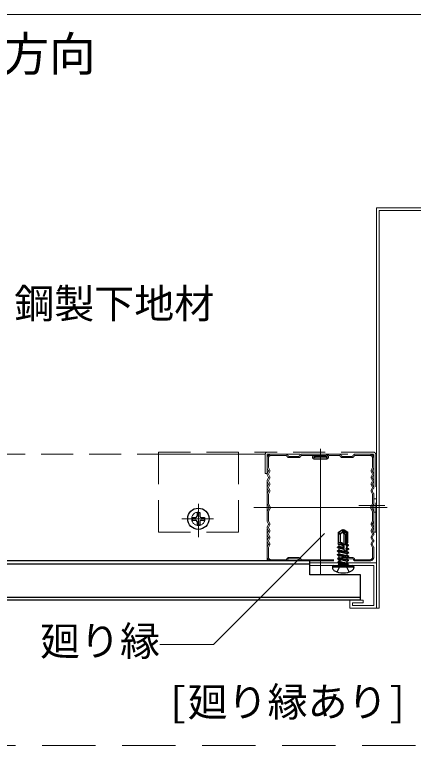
# Model space of a CAD drawing. Units: millimetres on the paper, with parts at other scales. Extents: x -195 to 195, y -140 to 138.
# Drawn here: x 18.96 to 33.92, y -88.12 to -60.75 of the extents above; entities that cross this region are included whole.
import ezdxf
from ezdxf.enums import TextEntityAlignment as Align

# ---------------------------------------------------------------- set-up
doc = ezdxf.new("R2010")
doc.units = ezdxf.units.MM
for name, pattern in [('CHAIN1', [8, 5, -1, 1, -1]), ('CHAIN2', [12, 9, -1, 1, -1]), ('DASHED1', [1.8, 1.2, -0.6]), ('DASHED2', [3, 2, -1])]:
    doc.linetypes.add(name, pattern=pattern)
for name, color, linetype, lineweight in [('4-0_中心線', 4, 'CHAIN2', 9), ('4-3_クロスジョイナー', 2, 'Continuous', 25), ('4-4_野縁', 4, 'DASHED1', 9), ('4-6_文字・矢印', 7, 'Continuous', 18), ('4-A_クリップ', 7, 'DASHED1', 18), ('4-B_補強金具・金具・その他', 3, 'Continuous', 18), ('4-C_ビス・アンカーボルト・強調図形', 2, 'Continuous', 25), ('F-3_クロスジョイナー', 3, 'Continuous', 18)]:
    doc.layers.add(name, color=color, linetype=linetype, lineweight=lineweight)
doc.styles.add('ＭＳ ゴシック', font='')
doc.styles.get('ＭＳ ゴシック').set_extended_font_data('MS Gothic')

msp = doc.modelspace()

# ---------------------------------------------------------------- linework, layer by layer
at = {"layer": '4-0_中心線'}
for p, q in [((30.433, -81.717), (30.433, -77.017)), ((32.933, -79.217), (27.933, -79.217))]:
    msp.add_line(p, q, dxfattribs=at)
at = {"layer": '4-0_中心線', "linetype": 'CHAIN1'}
for p, q in [((25.853, -79.081), (25.853, -80.33)), ((25.853, -80.134), (25.853, -79.134)), ((31.875, -79.137), (32.842, -79.137)), ((26.418, -79.637), (25.232, -79.637)), ((25.369, -79.637), (26.338, -79.637))]:
    msp.add_line(p, q, dxfattribs=at)
at = {"layer": '4-3_クロスジョイナー'}
for p, q in [((30.033, -81.217), (10.7, -81.217)), ((30.033, -81.737), (30.033, -81.217)), ((30.033, -81.337), (10.7, -81.337)), ((31.933, -81.737), (30.033, -81.737)), ((31.933, -82.687), (31.933, -81.737)), ((31.933, -82.587), (10.7, -82.587)), ((31.933, -82.687), (10.7, -82.687))]:
    msp.add_line(p, q, dxfattribs=at)
at = {"layer": '4-4_野縁'}
for p, q in [((28.355, -77.217), (10.7, -77.217)), ((28.433, -81.217), (28.433, -77.237)), ((28.433, -77.367), (28.433, -77.717)), ((28.433, -77.367), (28.433, -77.717)), ((28.478, -77.367), (28.478, -77.717)), ((29.139, -77.217), (28.58, -77.217)), ((29.139, -77.262), (28.58, -77.262)), ((28.583, -77.217), (28.862, -77.217)), ((29.164, -77.278), (29.176, -77.301)), ((29.204, -77.257), (29.216, -77.281)), ((29.624, -77.297), (29.242, -77.297)), ((29.624, -77.342), (29.242, -77.342)), ((29.663, -77.257), (29.651, -77.281)), ((29.703, -77.278), (29.691, -77.301)), ((30.621, -77.217), (29.728, -77.217)), ((29.728, -77.262), (30.621, -77.262)), ((30.201, -77.307), (30.621, -77.307)), ((30.661, -77.352), (30.201, -77.352)), ((30.201, -77.397), (30.661, -77.397)), ((30.219, -77.307), (30.219, -77.352)), ((30.604, -77.262), (30.604, -77.307)), ((30.689, -77.324), (30.689, -77.29)), ((30.734, -77.29), (30.734, -77.324)), ((30.762, -77.217), (31.139, -77.217)), ((31.142, -77.262), (30.762, -77.262)), ((31.164, -77.278), (31.176, -77.301)), ((31.204, -77.257), (31.216, -77.281)), ((31.242, -77.297), (31.624, -77.297)), ((31.242, -77.342), (31.624, -77.342)), ((31.663, -77.257), (31.651, -77.281)), ((31.703, -77.278), (31.691, -77.301)), ((31.728, -77.217), (32.283, -77.217)), ((31.728, -77.262), (32.283, -77.262)), ((32.388, -77.367), (32.388, -77.717)), ((32.433, -77.367), (32.433, -77.717)), ((32.433, -77.367), (32.433, -77.717)), ((28.489, -77.838), (28.439, -77.742)), ((28.489, -77.838), (28.439, -77.742)), ((28.529, -77.817), (28.479, -77.721)), ((32.338, -77.817), (32.387, -77.721)), ((32.377, -77.838), (32.427, -77.742)), ((32.377, -77.838), (32.427, -77.742)), ((28.489, -77.847), (28.439, -77.943)), ((28.489, -77.847), (28.439, -77.943)), ((28.489, -78.088), (28.439, -77.992)), ((28.489, -78.088), (28.439, -77.992)), ((28.529, -77.868), (28.479, -77.964)), ((28.529, -78.067), (28.479, -77.971)), ((32.338, -77.868), (32.387, -77.964)), ((32.338, -78.067), (32.387, -77.971)), ((32.377, -77.847), (32.427, -77.943)), ((32.377, -77.847), (32.427, -77.943)), ((32.377, -78.088), (32.427, -77.992)), ((32.377, -78.088), (32.427, -77.992)), ((28.489, -78.097), (28.439, -78.193)), ((28.489, -78.097), (28.439, -78.193)), ((28.489, -78.338), (28.439, -78.242)), ((28.489, -78.338), (28.439, -78.242)), ((28.529, -78.118), (28.479, -78.214)), ((28.529, -78.317), (28.479, -78.221)), ((32.338, -78.118), (32.387, -78.214)), ((32.338, -78.317), (32.387, -78.221)), ((32.377, -78.097), (32.427, -78.193)), ((32.377, -78.097), (32.427, -78.193)), ((32.377, -78.338), (32.427, -78.242)), ((32.377, -78.338), (32.427, -78.242)), ((28.489, -78.347), (28.439, -78.443)), ((28.489, -78.347), (28.439, -78.443)), ((28.489, -78.588), (28.439, -78.492)), ((28.489, -78.588), (28.439, -78.492)), ((28.529, -78.368), (28.479, -78.464)), ((28.529, -78.567), (28.479, -78.471)), ((32.338, -78.368), (32.387, -78.464)), ((32.338, -78.567), (32.387, -78.471)), ((32.377, -78.347), (32.427, -78.443)), ((32.377, -78.347), (32.427, -78.443)), ((32.377, -78.588), (32.427, -78.492)), ((32.377, -78.588), (32.427, -78.492)), ((28.433, -79.067), (28.433, -78.717)), ((28.489, -78.597), (28.439, -78.693)), ((28.489, -78.597), (28.439, -78.693)), ((28.478, -79.067), (28.478, -78.717)), ((28.529, -78.618), (28.479, -78.714)), ((28.529, -78.618), (28.479, -78.714)), ((32.338, -78.618), (32.387, -78.714)), ((32.377, -78.597), (32.427, -78.693)), ((32.377, -78.597), (32.427, -78.693)), ((32.388, -79.067), (32.388, -78.717)), ((32.433, -79.067), (32.433, -78.717)), ((28.44, -79.094), (28.509, -79.212)), ((28.479, -79.071), (28.548, -79.19)), ((32.387, -79.071), (32.319, -79.19)), ((32.426, -79.094), (32.358, -79.212)), ((28.433, -79.367), (28.433, -79.692)), ((28.44, -79.341), (28.509, -79.222)), ((28.478, -79.367), (28.478, -79.717)), ((28.479, -79.363), (28.548, -79.245)), ((32.366, -79.217), (32.313, -79.217)), ((32.387, -79.363), (32.319, -79.245)), ((32.426, -79.341), (32.358, -79.222)), ((32.388, -79.717), (32.388, -79.367)), ((32.433, -79.717), (32.433, -79.367)), ((28.433, -79.392), (28.433, -79.717)), ((28.439, -79.74), (28.489, -79.837)), ((28.489, -79.846), (28.439, -79.942)), ((28.479, -79.72), (28.529, -79.816)), ((28.479, -79.72), (28.529, -79.816)), ((28.529, -79.867), (28.479, -79.963)), ((32.388, -79.72), (32.338, -79.816)), ((32.338, -79.867), (32.387, -79.963)), ((32.428, -79.74), (32.377, -79.837)), ((32.377, -79.846), (32.427, -79.942)), ((28.489, -80.087), (28.439, -79.991)), ((28.489, -80.096), (28.439, -80.192)), ((28.529, -80.066), (28.479, -79.97)), ((28.529, -80.117), (28.479, -80.213)), ((32.338, -80.066), (32.387, -79.97)), ((32.338, -80.117), (32.387, -80.213)), ((32.377, -80.087), (32.427, -79.991)), ((32.377, -80.096), (32.427, -80.192)), ((28.489, -80.337), (28.439, -80.241)), ((28.489, -80.346), (28.439, -80.442)), ((28.529, -80.316), (28.479, -80.22)), ((28.529, -80.367), (28.479, -80.463)), ((28.529, -80.566), (28.479, -80.47)), ((32.338, -80.316), (32.387, -80.22)), ((32.338, -80.367), (32.387, -80.463)), ((32.338, -80.566), (32.387, -80.47)), ((32.377, -80.337), (32.427, -80.241)), ((32.377, -80.346), (32.427, -80.442)), ((28.433, -81.067), (28.433, -80.717)), ((28.489, -80.587), (28.439, -80.491)), ((28.489, -80.596), (28.439, -80.692)), ((28.478, -81.067), (28.478, -80.717)), ((28.529, -80.617), (28.479, -80.713)), ((32.338, -80.617), (32.387, -80.713)), ((32.377, -80.587), (32.427, -80.491)), ((32.377, -80.596), (32.427, -80.692)), ((32.388, -81.067), (32.388, -80.717)), ((32.433, -81.067), (32.433, -80.717)), ((28.433, -81.067), (28.433, -80.767)), ((32.433, -81.067), (32.433, -80.767)), ((28.433, -81.217), (10.7, -81.217)), ((29.139, -81.172), (28.579, -81.172)), ((29.139, -81.217), (28.579, -81.217)), ((29.164, -81.157), (29.176, -81.133)), ((29.204, -81.178), (29.216, -81.154)), ((29.624, -81.092), (29.242, -81.092)), ((29.624, -81.137), (29.242, -81.137)), ((29.651, -81.154), (29.663, -81.178)), ((29.691, -81.133), (29.703, -81.157)), ((29.728, -81.172), (31.127, -81.172)), ((29.728, -81.217), (31.127, -81.217)), ((31.199, -81.16), (31.198, -81.163)), ((31.228, -81.092), (31.639, -81.092)), ((31.228, -81.137), (31.639, -81.137)), ((31.668, -81.16), (31.669, -81.163)), ((31.739, -81.172), (32.283, -81.172)), ((31.739, -81.217), (32.283, -81.217)), ((32.285, -81.217), (32.002, -81.217))]:
    msp.add_line(p, q, dxfattribs=at)
for centre, radius, start, end in [((28.583, -77.367), 0.15, 90, 180), ((28.583, -77.367), 0.105, 90, 180), ((29.139, -77.29), 0.073, 27, 90), ((29.139, -77.29), 0.028, 27, 90), ((29.242, -77.267), 0.075, 207, 270), ((29.242, -77.267), 0.03, 207, 270), ((29.624, -77.267), 0.03, 270, 333), ((29.624, -77.267), 0.075, 270, 333), ((29.728, -77.29), 0.073, 90, 153), ((29.728, -77.29), 0.028, 90, 153), ((30.201, -77.33), 0.0675, 90, 180), ((30.201, -77.33), 0.0675, 180, 270), ((30.201, -77.33), 0.0225, 90, 180), ((30.201, -77.33), 0.0225, 180, 270), ((30.621, -77.285), 0.0675, 0, 90), ((30.621, -77.285), 0.0225, 0, 90), ((30.621, -77.285), 0.0675, 270, 0), ((30.621, -77.285), 0.0225, 270, 0), ((30.661, -77.324), 0.028, 270, 0), ((30.661, -77.324), 0.073, 270, 0), ((30.762, -77.29), 0.073, 90, 180), ((30.762, -77.29), 0.028, 90, 180), ((31.139, -77.29), 0.073, 27, 90), ((31.139, -77.29), 0.028, 27, 90), ((31.242, -77.267), 0.075, 207, 270), ((31.242, -77.267), 0.03, 207, 270), ((31.624, -77.267), 0.03, 270, 333), ((31.624, -77.267), 0.075, 270, 333), ((31.728, -77.29), 0.073, 90, 153), ((31.728, -77.29), 0.028, 90, 153), ((32.283, -77.367), 0.15, 0, 90), ((32.283, -77.367), 0.105, 0, 90), ((28.486, -77.717), 0.053, 180, 207.4785), ((28.486, -77.717), 0.053, 180, 207.4785), ((28.486, -77.717), 0.008, 180, 207.4785), ((32.38, -77.717), 0.008, 332.5215, 0), ((32.38, -77.717), 0.053, 332.5215, 0), ((32.38, -77.717), 0.053, 332.5215, 0), ((28.486, -77.967), 0.053, 152.5215, 207.4785), ((28.486, -77.967), 0.053, 152.5215, 207.4785), ((28.486, -77.967), 0.008, 152.5215, 207.4785), ((28.48, -77.842), 0.01, 332.5215, 27.4785), ((28.48, -77.842), 0.01, 332.5215, 27.4785), ((28.48, -77.842), 0.055, 332.5215, 27.4785), ((32.386, -77.842), 0.055, 152.5215, 207.4785), ((32.386, -77.842), 0.01, 152.5215, 207.4785), ((32.386, -77.842), 0.01, 152.5215, 207.4785), ((32.38, -77.967), 0.008, 332.5215, 27.4785), ((32.38, -77.967), 0.053, 332.5215, 27.4785), ((32.38, -77.967), 0.053, 332.5215, 27.4785), ((28.486, -78.217), 0.053, 152.5215, 207.4785), ((28.486, -78.217), 0.053, 152.5215, 207.4785), ((28.486, -78.217), 0.008, 152.5215, 207.4785), ((28.48, -78.092), 0.01, 332.5215, 27.4785), ((28.48, -78.092), 0.01, 332.5215, 27.4785), ((28.48, -78.092), 0.055, 332.5215, 27.4785), ((32.386, -78.092), 0.055, 152.5215, 207.4785), ((32.386, -78.092), 0.01, 152.5215, 207.4785), ((32.386, -78.092), 0.01, 152.5215, 207.4785), ((32.38, -78.217), 0.008, 332.5215, 27.4785), ((32.38, -78.217), 0.053, 332.5215, 27.4785), ((32.38, -78.217), 0.053, 332.5215, 27.4785), ((28.486, -78.467), 0.053, 152.5215, 207.4785), ((28.486, -78.467), 0.053, 152.5215, 207.4785), ((28.486, -78.467), 0.008, 152.5215, 207.4785), ((28.48, -78.342), 0.01, 332.5215, 27.4785), ((28.48, -78.342), 0.01, 332.5215, 27.4785), ((28.48, -78.342), 0.055, 332.5215, 27.4785), ((32.386, -78.342), 0.055, 152.5215, 207.4785), ((32.386, -78.342), 0.01, 152.5215, 207.4785), ((32.386, -78.342), 0.01, 152.5215, 207.4785), ((32.38, -78.467), 0.008, 332.5215, 27.4785), ((32.38, -78.467), 0.053, 332.5215, 27.4785), ((32.38, -78.467), 0.053, 332.5215, 27.4785), ((28.486, -78.717), 0.053, 152.5215, 180), ((28.486, -78.717), 0.053, 152.5215, 180), ((28.486, -78.717), 0.008, 152.5215, 180), ((28.48, -78.592), 0.01, 332.5215, 27.4785), ((28.48, -78.592), 0.01, 332.5215, 27.4785), ((28.48, -78.592), 0.055, 332.5215, 27.4785), ((32.386, -78.592), 0.055, 152.5215, 207.4785), ((32.386, -78.592), 0.01, 152.5215, 207.4785), ((32.386, -78.592), 0.01, 152.5215, 207.4785), ((32.38, -78.717), 0.008, 0, 27.4785), ((32.38, -78.717), 0.053, 0, 27.4785), ((32.38, -78.717), 0.053, 0, 27.4785), ((28.486, -79.067), 0.053, 180, 210.0521), ((28.486, -79.067), 0.008, 180, 210.0521), ((32.38, -79.067), 0.008, 329.948, 0), ((32.38, -79.067), 0.053, 329.948, 0), ((28.486, -79.367), 0.053, 149.9479, 180), ((28.486, -79.367), 0.008, 149.9479, 180), ((28.5, -79.217), 0.01, 329.9479, 30.0521), ((28.5, -79.217), 0.055, 329.9479, 30.0521), ((32.366, -79.217), 0.055, 149.9479, 210.0521), ((32.366, -79.217), 0.01, 149.9479, 210.0521), ((32.38, -79.367), 0.008, 0, 30.0521), ((32.38, -79.367), 0.053, 0, 30.0521), ((28.483, -79.717), 0.05, 180, 207.4785), ((28.483, -79.717), 0.05, 180, 207.4785), ((28.483, -79.717), 0.05, 180, 207.4785), ((28.483, -79.717), 0.05, 180, 207.4785), ((28.483, -79.717), 0.005, 180, 207.4785), ((28.483, -79.717), 0.005, 180, 207.4785), ((28.483, -79.717), 0.005, 180, 207.4785), ((28.483, -79.717), 0.005, 180, 207.4785), ((28.48, -79.842), 0.01, 332.5215, 27.4785), ((28.48, -79.842), 0.055, 332.5215, 27.4785), ((32.386, -79.842), 0.055, 152.5215, 207.4785), ((32.386, -79.842), 0.01, 152.5215, 207.4785), ((32.383, -79.717), 0.005, 332.5215, 0), ((32.383, -79.717), 0.05, 332.5215, 0), ((28.486, -79.967), 0.053, 152.5215, 207.4785), ((28.486, -80.217), 0.053, 152.5215, 207.4785), ((28.486, -79.967), 0.008, 152.5215, 207.4785), ((28.48, -80.092), 0.01, 332.5215, 27.4785), ((28.48, -80.092), 0.055, 332.5215, 27.4785), ((32.386, -80.092), 0.055, 152.5215, 207.4785), ((32.386, -80.092), 0.01, 152.5215, 207.4785), ((32.38, -79.967), 0.008, 332.5215, 27.4785), ((32.38, -79.967), 0.053, 332.5215, 27.4785), ((32.38, -80.217), 0.053, 332.5215, 27.4785), ((28.486, -80.467), 0.053, 152.5215, 207.4785), ((28.486, -80.217), 0.008, 152.5215, 207.4785), ((28.486, -80.467), 0.008, 152.5215, 207.4785), ((28.48, -80.342), 0.01, 332.5215, 27.4785), ((28.48, -80.342), 0.055, 332.5215, 27.4785), ((32.386, -80.342), 0.055, 152.5215, 207.4785), ((32.386, -80.342), 0.01, 152.5215, 207.4785), ((32.38, -80.217), 0.008, 332.5215, 27.4785), ((32.38, -80.467), 0.008, 332.5215, 27.4785), ((32.38, -80.467), 0.053, 332.5215, 27.4785), ((28.486, -80.717), 0.053, 152.5215, 180), ((28.486, -80.717), 0.008, 152.5215, 180), ((28.48, -80.592), 0.01, 332.5215, 27.4785), ((28.48, -80.592), 0.055, 332.5215, 27.4785), ((32.386, -80.592), 0.055, 152.5215, 207.4785), ((32.386, -80.592), 0.01, 152.5215, 207.4785), ((32.38, -80.717), 0.008, 359.207, 27.4785), ((32.38, -80.717), 0.053, 359.207, 27.4785), ((28.583, -81.067), 0.15, 180, 270), ((28.583, -81.067), 0.105, 180, 270), ((29.139, -81.144), 0.028, 270, 333), ((29.139, -81.144), 0.073, 270, 333), ((29.242, -81.167), 0.075, 90, 153), ((29.242, -81.167), 0.03, 90, 153), ((29.624, -81.167), 0.075, 27, 90), ((29.624, -81.167), 0.03, 27, 90), ((29.728, -81.144), 0.073, 207, 270), ((29.728, -81.144), 0.028, 207, 270), ((31.127, -81.144), 0.028, 270, 345), ((31.127, -81.144), 0.073, 270, 345), ((31.228, -81.167), 0.075, 90, 165), ((31.228, -81.167), 0.03, 90, 165), ((31.639, -81.167), 0.075, 15, 90), ((31.639, -81.167), 0.03, 15, 90), ((31.739, -81.144), 0.073, 195, 270), ((31.739, -81.144), 0.028, 195, 270), ((32.283, -81.067), 0.15, 270, 0), ((32.283, -81.067), 0.105, 270, 0)]:
    msp.add_arc(centre, radius, start, end, dxfattribs=at)
at = {"layer": '4-6_文字・矢印'}
for p, q in [((26.423, -84.346), (30.585, -80.185)), ((24.414, -84.346), (26.423, -84.346))]:
    msp.add_line(p, q, dxfattribs=at)
at = {"layer": '4-A_クリップ'}
for p, q in [((24.353, -77.137), (28.453, -77.137)), ((24.353, -80.137), (24.353, -77.137)), ((27.353, -80.137), (27.353, -77.137)), ((32.413, -77.137), (28.453, -77.137)), ((27.353, -77.217), (24.353, -77.217)), ((27.353, -77.217), (28.355, -77.217)), ((28.353, -77.237), (28.353, -77.937)), ((28.433, -77.237), (28.433, -77.937)), ((28.453, -77.217), (32.413, -77.217)), ((32.513, -77.237), (32.513, -80.137)), ((28.353, -77.937), (28.433, -77.937)), ((32.433, -78.887), (32.513, -78.887)), ((32.433, -79.387), (32.513, -79.387)), ((24.353, -80.137), (27.353, -80.137))]:
    msp.add_line(p, q, dxfattribs=at)
msp.add_lwpolyline([(32.433, -77.237), (32.433, -80.137), (32.513, -80.137)], dxfattribs=at)
msp.add_circle((25.853, -79.637), 0.25, dxfattribs=at)
for centre, radius, start, end in [((28.453, -77.237), 0.1, 90, 180), ((32.413, -77.237), 0.1, 0, 90), ((28.453, -77.237), 0.02, 90, 180), ((32.413, -77.237), 0.02, 0, 90)]:
    msp.add_arc(centre, radius, start, end, dxfattribs=at)
at = {"layer": '4-B_補強金具・金具・その他'}
for p, q in [((32.533, -82.987), (32.533, -67.987)), ((49.2, -67.987), (32.533, -67.987)), ((32.633, -82.987), (32.633, -68.087)), ((32.633, -68.087), (49.173, -68.087)), ((30.033, -81.287), (30.033, -81.387)), ((32.533, -81.287), (30.033, -81.287)), ((32.433, -81.387), (30.033, -81.387)), ((32.433, -81.387), (32.433, -82.887)), ((31.533, -82.687), (31.533, -82.987)), ((32.033, -82.687), (31.533, -82.687)), ((32.433, -82.887), (31.633, -82.887)), ((32.533, -82.987), (31.533, -82.987)), ((32.633, -82.987), (32.533, -82.987))]:
    msp.add_line(p, q, dxfattribs=at)
msp.add_lwpolyline([(32.033, -82.687), (32.033, -82.787), (31.633, -82.787), (31.633, -82.887)], dxfattribs=at)
at = {"layer": '4-C_ビス・アンカーボルト・強調図形'}
for p, q in [((25.623, -79.587), (25.623, -79.687)), ((25.623, -79.587), (25.753, -79.587)), ((25.803, -79.407), (25.803, -79.537)), ((25.803, -79.407), (25.903, -79.407)), ((25.903, -79.407), (25.903, -79.537)), ((25.953, -79.587), (26.083, -79.587)), ((26.083, -79.587), (26.083, -79.687)), ((25.623, -79.687), (25.753, -79.687)), ((25.803, -79.737), (25.803, -79.867)), ((25.803, -79.867), (25.903, -79.867)), ((25.903, -79.737), (25.903, -79.867)), ((25.953, -79.687), (26.083, -79.687)), ((31.113, -80.537), (31.113, -80.139)), ((31.138, -80.162), (31.113, -80.139)), ((31.213, -80.167), (31.219, -80.163)), ((31.274, -80.082), (31.283, -80.037)), ((31.292, -80.087), (31.283, -80.037)), ((31.283, -80.037), (31.319, -80.045)), ((31.288, -80.178), (31.303, -80.204)), ((31.319, -80.045), (31.292, -80.087)), ((31.373, -80.228), (31.292, -80.087)), ((31.292, -80.087), (31.403, -80.165)), ((31.303, -80.204), (31.303, -80.73)), ((31.319, -80.045), (31.453, -80.139)), ((31.403, -80.165), (31.453, -80.139)), ((31.403, -80.165), (31.403, -80.587)), ((31.453, -80.537), (31.453, -80.139)), ((31.173, -80.243), (31.173, -80.537)), ((31.373, -80.228), (31.373, -80.587)), ((31.073, -80.707), (31.073, -80.697)), ((31.286, -80.742), (31.073, -80.707)), ((31.073, -80.707), (31.133, -80.741)), ((31.101, -80.582), (31.113, -80.537)), ((31.249, -80.605), (31.101, -80.582)), ((31.101, -80.582), (31.133, -80.6)), ((31.251, -80.537), (31.113, -80.537)), ((31.133, -80.662), (31.133, -80.6)), ((31.277, -80.634), (31.133, -80.6)), ((31.133, -80.662), (31.295, -80.7)), ((31.133, -80.803), (31.133, -80.741)), ((31.318, -80.785), (31.133, -80.741)), ((31.237, -80.56), (31.14, -80.537)), ((31.203, -80.537), (31.255, -80.55)), ((31.237, -80.56), (31.255, -80.55)), ((31.237, -80.56), (31.249, -80.605)), ((31.277, -80.634), (31.249, -80.605)), ((31.251, -80.537), (31.327, -80.817)), ((31.265, -80.587), (31.422, -80.587)), ((31.283, -80.732), (31.295, -80.7)), ((31.283, -80.732), (31.286, -80.742)), ((31.318, -80.785), (31.286, -80.742)), ((31.393, -80.75), (31.414, -80.728)), ((31.493, -80.767), (31.393, -80.75)), ((31.393, -80.75), (31.393, -80.76)), ((31.402, -80.599), (31.4, -80.629)), ((31.483, -80.642), (31.4, -80.629)), ((31.418, -80.667), (31.4, -80.629)), ((31.402, -80.599), (31.422, -80.589)), ((31.476, -80.616), (31.402, -80.599)), ((31.418, -80.667), (31.414, -80.728)), ((31.414, -80.728), (31.433, -80.733)), ((31.433, -80.671), (31.418, -80.667)), ((31.425, -80.537), (31.422, -80.589)), ((31.422, -80.589), (31.433, -80.592)), ((31.453, -80.537), (31.425, -80.537)), ((31.433, -80.592), (31.433, -80.537)), ((31.476, -80.616), (31.433, -80.592)), ((31.483, -80.642), (31.433, -80.671)), ((31.433, -80.733), (31.433, -80.671)), ((31.493, -80.767), (31.433, -80.733)), ((31.483, -80.642), (31.476, -80.616)), ((31.073, -80.848), (31.073, -80.838)), ((31.493, -80.918), (31.073, -80.848)), ((31.073, -80.848), (31.133, -80.882)), ((31.073, -80.989), (31.073, -80.979)), ((31.493, -81.059), (31.073, -80.989)), ((31.073, -80.989), (31.133, -81.023)), ((31.133, -80.803), (31.433, -80.874)), ((31.133, -80.944), (31.133, -80.882)), ((31.433, -80.953), (31.133, -80.882)), ((31.133, -80.944), (31.433, -81.015)), ((31.433, -81.094), (31.133, -81.023)), ((31.133, -81.085), (31.133, -81.023)), ((31.493, -80.777), (31.393, -80.76)), ((31.41, -80.806), (31.393, -80.76)), ((31.41, -80.806), (31.409, -80.831)), ((31.433, -80.812), (31.41, -80.806)), ((31.493, -80.777), (31.433, -80.812)), ((31.433, -80.874), (31.433, -80.812)), ((31.493, -80.908), (31.433, -80.874)), ((31.493, -80.918), (31.433, -80.953)), ((31.433, -81.015), (31.433, -80.953)), ((31.493, -81.049), (31.433, -81.015)), ((31.493, -80.777), (31.493, -80.767)), ((31.493, -80.918), (31.493, -80.908)), ((31.073, -81.13), (31.073, -81.12)), ((31.484, -81.205), (31.073, -81.13)), ((31.073, -81.13), (31.133, -81.164)), ((31.102, -81.287), (31.093, -81.249)), ((31.188, -81.307), (31.102, -81.287)), ((31.102, -81.287), (31.124, -81.3)), ((31.123, -81.307), (31.124, -81.3)), ((31.154, -81.307), (31.124, -81.3)), ((31.129, -81.229), (31.133, -81.166)), ((31.129, -81.229), (31.443, -81.302)), ((31.133, -81.085), (31.433, -81.156)), ((31.438, -81.232), (31.133, -81.164)), ((31.133, -81.166), (31.133, -81.164)), ((31.493, -81.059), (31.433, -81.094)), ((31.433, -81.156), (31.433, -81.094)), ((31.488, -81.187), (31.433, -81.156)), ((31.484, -81.205), (31.438, -81.232)), ((31.443, -81.302), (31.438, -81.232)), ((31.484, -81.205), (31.488, -81.187)), ((31.493, -81.059), (31.493, -81.049)), ((30.883, -81.437), (31.683, -81.437)), ((30.883, -81.437), (30.883, -81.467)), ((30.933, -81.387), (31.633, -81.387)), ((31.053, -81.625), (31.169, -81.394)), ((31.073, -81.387), (31.105, -81.356)), ((31.106, -81.307), (31.105, -81.356)), ((31.462, -81.356), (31.105, -81.356)), ((31.283, -81.333), (31.169, -81.394)), ((31.283, -81.333), (31.398, -81.394)), ((31.513, -81.625), (31.398, -81.394)), ((31.493, -81.387), (31.462, -81.356)), ((31.683, -81.437), (31.683, -81.467))]:
    msp.add_line(p, q, dxfattribs=at)
for points in [[(31.113, -80.139), (31.247, -80.045), (31.283, -80.037)], [(31.283, -80.732), (31.073, -80.697), (31.133, -80.662)], [(31.493, -80.908), (31.073, -80.838), (31.133, -80.803)], [(31.493, -81.049), (31.073, -80.979), (31.133, -80.944)], [(31.488, -81.187), (31.073, -81.12), (31.133, -81.085)], [(31.435, -81.307), (31.093, -81.249), (31.129, -81.229)], [(31.106, -81.307), (31.46, -81.307), (31.462, -81.356)]]:
    msp.add_lwpolyline(points, dxfattribs=at)
msp.add_circle((25.853, -79.637), 0.4, dxfattribs=at)
for centre, radius, start, end in [((25.753, -79.537), 0.05, 270, 0), ((25.953, -79.537), 0.05, 180, 270), ((25.753, -79.737), 0.05, 0, 90), ((25.953, -79.737), 0.05, 90, 180), ((31.063, -80.243), 0.11, 0, 47.1543), ((31.179, -80.119), 0.0594, 227.1543, 305), ((31.265, -80.243), 0.0921, 125, 180), ((31.142, -80.052), 0.134, 305, 347.5), ((31.247, -80.202), 0.0479, 30, 125), ((31.405, -80.111), 0.134, 167.5, 210), ((31.378, -80.762), 0.075, 226.4554, 293.9207), ((30.933, -81.437), 0.05, 90, 180), ((31.003, -81.467), 0.12, 180, 238.1092), ((31.283, -81.017), 0.65, 238.1092, 301.8908), ((31.563, -81.467), 0.12, 301.8908, 0), ((31.633, -81.437), 0.05, 0, 90)]:
    msp.add_arc(centre, radius, start, end, dxfattribs=at)
at = {"layer": 'F-3_クロスジョイナー'}
msp.add_line((2, -60.75), (191, -60.75), dxfattribs=at)
msp.add_line((2, -60.75), (191, -60.75), dxfattribs=at)
at = {"layer": 'F-3_クロスジョイナー', "linetype": 'DASHED2'}
msp.add_line((2, -88.125), (191, -88.125), dxfattribs=at)

# ---------------------------------------------------------------- texts
at = {"layer": '4-6_文字・矢印', "style": 'ＭＳ ゴシック'}
for s, height, p in [('・メインジョイナー方向', 1.283, (2.75, -63.25)), ('鋼製下地材', 1.1, (18.948, -72.455)), ('廻り縁', 1.1, (19.914, -85.096)), ('[廻り縁あり]', 1.1, (24.7, -87.375))]:
    msp.add_text(s, height=height, dxfattribs=at).set_placement(p, align=Align.BOTTOM_LEFT)

doc.saveas('drawing.dxf')
